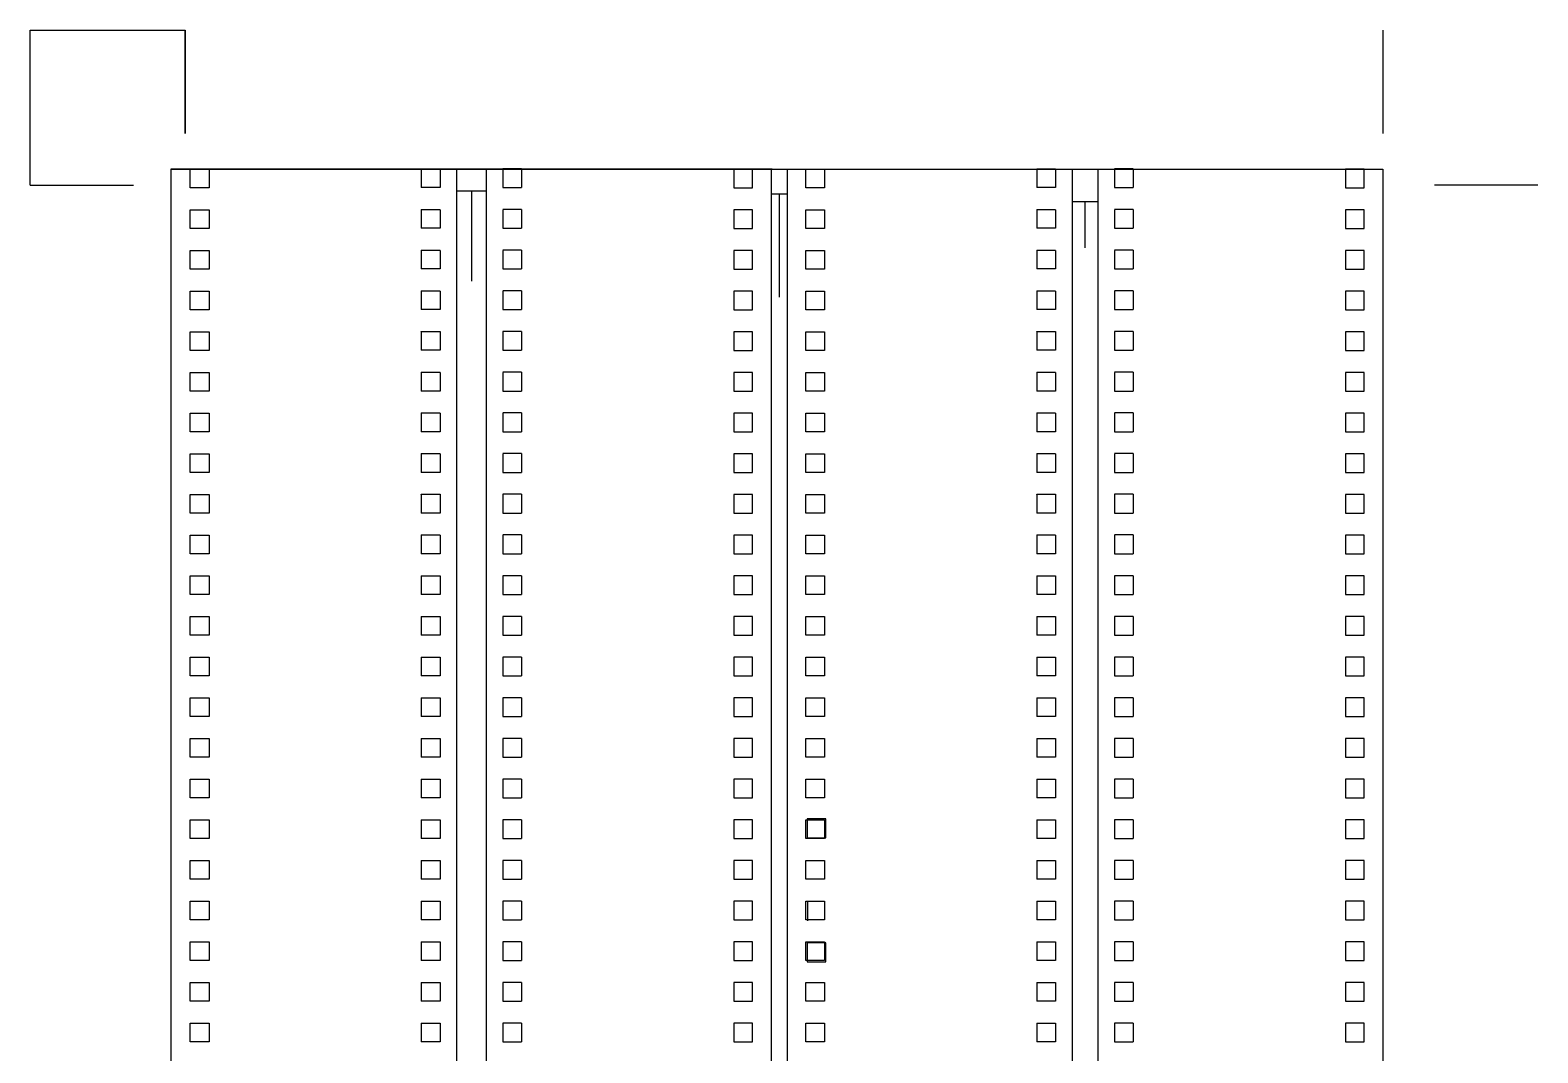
# Model space of a CAD drawing. Header units: millimetres. Extents: x 12 to 198, y -276 to -21.
# Drawn here: x 12.5 to 197.8, y -147 to -21.3 of the extents above; entities that cross this region are included whole.
import ezdxf

# ---------------------------------------------------------------- set-up
doc = ezdxf.new("R2010")
doc.units = ezdxf.units.MM
doc.linetypes.add('CENTERX2', pattern=[20.32, 12.7, -2.54, 2.54, -2.54])

msp = doc.modelspace()

# ---------------------------------------------------------------- linework, layer by layer
at = {"color": 7, "linetype": 'Continuous'}
for p, q in [((12.5, -40.34), (12.5, -21.29)), ((12.5, -21.29), (31.55, -21.29)), ((31.55, -21.29), (31.55, -33.99)), ((31.55, -33.99), (31.55, -21.29)), ((178.71, -21.29), (178.71, -33.99)), ((103.66, -38.37), (29.79, -38.37)), ((29.79, -38.37), (64.9, -38.37)), ((29.79, -38.37), (29.79, -58.37)), ((29.79, -38.37), (176.22, -38.37)), ((29.79, -38.37), (29.79, -258.37)), ((32.18, -38.37), (34.48, -38.37)), ((32.18, -38.37), (34.48, -38.37)), ((32.18, -40.67), (32.18, -38.37)), ((32.18, -38.37), (34.48, -38.37)), ((32.18, -38.37), (34.48, -38.37)), ((34.48, -38.37), (34.48, -40.67)), ((60.56, -38.37), (60.56, -38.35)), ((60.56, -38.35), (60.56, -40.65)), ((60.56, -38.37), (60.56, -38.35)), ((60.56, -38.35), (62.86, -38.35)), ((62.86, -38.35), (62.86, -38.37)), ((62.86, -38.37), (62.86, -40.65)), ((64.9, -38.37), (64.9, -58.37)), ((64.9, -38.37), (64.9, -258.37)), ((64.9, -38.37), (68.54, -38.37)), ((64.9, -38.37), (64.9, -41.04)), ((68.54, -38.37), (68.54, -258.37)), ((68.54, -38.37), (68.54, -41.04)), ((70.58, -38.35), (70.58, -38.37)), ((72.88, -38.35), (70.58, -38.35)), ((70.58, -38.37), (70.58, -40.65)), ((72.88, -38.37), (72.88, -38.35)), ((72.88, -38.35), (72.88, -40.65)), ((72.88, -38.37), (72.88, -38.35)), ((101.27, -38.37), (98.97, -38.37)), ((98.97, -38.37), (98.97, -40.67)), ((101.27, -38.37), (98.97, -38.37)), ((101.27, -38.37), (98.97, -38.37)), ((101.27, -38.37), (98.97, -38.37)), ((101.27, -40.67), (101.27, -38.37)), ((103.54, -38.37), (103.54, -258.37)), ((103.54, -38.37), (105.52, -38.37)), ((105.52, -38.37), (105.52, -258.37)), ((105.52, -38.37), (105.52, -41.4)), ((107.8, -38.37), (110.1, -38.37)), ((107.8, -38.37), (110.1, -38.37)), ((107.8, -40.67), (107.8, -38.37)), ((107.8, -38.37), (110.1, -38.37)), ((107.8, -38.37), (110.1, -38.37)), ((110.1, -38.37), (110.1, -40.67)), ((136.19, -38.37), (136.19, -38.35)), ((136.19, -38.35), (136.19, -40.65)), ((136.19, -38.37), (136.19, -38.35)), ((136.19, -38.35), (138.49, -38.35)), ((138.49, -38.35), (138.49, -38.37)), ((138.49, -38.37), (138.49, -40.65)), ((140.52, -38.37), (143.69, -38.37)), ((140.52, -38.37), (140.52, -42.37)), ((140.52, -38.37), (140.52, -258.37)), ((140.52, -38.37), (143.69, -38.37)), ((143.69, -38.37), (143.69, -42.37)), ((143.69, -38.37), (143.69, -258.37)), ((143.69, -38.37), (143.69, -40.5)), ((145.72, -38.35), (145.72, -38.37)), ((148.02, -38.35), (145.72, -38.35)), ((145.72, -38.37), (145.72, -40.65)), ((148.02, -38.37), (148.02, -38.35)), ((148.02, -38.35), (148.02, -40.65)), ((148.02, -38.37), (148.02, -38.35)), ((176.41, -38.37), (174.11, -38.37)), ((174.11, -38.37), (174.11, -40.67)), ((176.41, -38.37), (174.11, -38.37)), ((176.41, -38.37), (174.11, -38.37)), ((176.41, -38.37), (174.11, -38.37)), ((176.22, -38.37), (178.71, -38.37)), ((176.41, -40.67), (176.41, -38.37)), ((178.71, -38.37), (178.71, -258.37)), ((12.5, -40.34), (25.2, -40.34)), ((12.5, -40.34), (25.2, -40.34)), ((34.48, -40.67), (32.18, -40.67)), ((62.86, -40.65), (60.56, -40.65)), ((70.58, -40.65), (72.88, -40.65)), ((98.97, -40.67), (101.27, -40.67)), ((110.1, -40.67), (107.8, -40.67)), ((138.49, -40.65), (136.19, -40.65)), ((145.72, -40.65), (148.02, -40.65)), ((174.11, -40.67), (176.41, -40.67)), ((197.76, -40.34), (185.06, -40.34)), ((64.9, -41.04), (68.54, -41.04)), ((103.54, -41.4), (105.52, -41.4)), ((140.52, -42.37), (143.69, -42.37)), ((32.18, -45.67), (32.18, -43.37)), ((32.18, -43.37), (34.48, -43.37)), ((34.48, -43.37), (34.48, -45.67)), ((60.56, -43.35), (60.56, -45.65)), ((60.56, -43.35), (62.86, -43.35)), ((62.86, -43.37), (62.86, -45.65)), ((72.88, -43.35), (70.58, -43.35)), ((70.58, -43.37), (70.58, -45.65)), ((72.88, -43.35), (72.88, -45.65)), ((101.27, -43.37), (98.97, -43.37)), ((98.97, -43.37), (98.97, -45.67)), ((101.27, -45.67), (101.27, -43.37)), ((107.8, -45.67), (107.8, -43.37)), ((107.8, -43.37), (110.1, -43.37)), ((110.1, -43.37), (110.1, -45.67)), ((136.19, -43.35), (136.19, -45.65)), ((136.19, -43.35), (138.49, -43.35)), ((138.49, -43.37), (138.49, -45.65)), ((148.02, -43.35), (145.72, -43.35)), ((145.72, -43.37), (145.72, -45.65)), ((148.02, -43.35), (148.02, -45.65)), ((176.41, -43.37), (174.11, -43.37)), ((174.11, -43.37), (174.11, -45.67)), ((176.41, -45.67), (176.41, -43.37)), ((34.48, -45.67), (32.18, -45.67)), ((62.86, -45.65), (60.56, -45.65)), ((70.58, -45.65), (72.88, -45.65)), ((98.97, -45.67), (101.27, -45.67)), ((110.1, -45.67), (107.8, -45.67)), ((138.49, -45.65), (136.19, -45.65)), ((145.72, -45.65), (148.02, -45.65)), ((174.11, -45.67), (176.41, -45.67)), ((32.18, -50.67), (32.18, -48.37)), ((32.18, -48.37), (34.48, -48.37)), ((34.48, -48.37), (34.48, -50.67)), ((60.56, -48.35), (60.56, -50.65)), ((60.56, -48.35), (62.86, -48.35)), ((62.86, -48.37), (62.86, -50.65)), ((72.88, -48.35), (70.58, -48.35)), ((70.58, -48.37), (70.58, -50.65)), ((72.88, -48.35), (72.88, -50.65)), ((101.27, -48.37), (98.97, -48.37)), ((98.97, -48.37), (98.97, -50.67)), ((101.27, -50.67), (101.27, -48.37)), ((107.8, -50.67), (107.8, -48.37)), ((107.8, -48.37), (110.1, -48.37)), ((110.1, -48.37), (110.1, -50.67)), ((136.19, -48.35), (136.19, -50.65)), ((136.19, -48.35), (138.49, -48.35)), ((138.49, -48.37), (138.49, -50.65)), ((148.02, -48.35), (145.72, -48.35)), ((145.72, -48.37), (145.72, -50.65)), ((148.02, -48.35), (148.02, -50.65)), ((176.41, -48.37), (174.11, -48.37)), ((174.11, -48.37), (174.11, -50.67)), ((176.41, -50.67), (176.41, -48.37)), ((34.48, -50.67), (32.18, -50.67)), ((62.86, -50.65), (60.56, -50.65)), ((70.58, -50.65), (72.88, -50.65)), ((98.97, -50.67), (101.27, -50.67)), ((110.1, -50.67), (107.8, -50.67)), ((138.49, -50.65), (136.19, -50.65)), ((145.72, -50.65), (148.02, -50.65)), ((174.11, -50.67), (176.41, -50.67)), ((32.18, -55.67), (32.18, -53.37)), ((32.18, -53.37), (34.48, -53.37)), ((34.48, -53.37), (34.48, -55.67)), ((60.56, -53.35), (60.56, -55.65)), ((60.56, -53.35), (62.86, -53.35)), ((62.86, -53.37), (62.86, -55.65)), ((72.88, -53.35), (70.58, -53.35)), ((70.58, -53.37), (70.58, -55.65)), ((72.88, -53.35), (72.88, -55.65)), ((101.27, -53.37), (98.97, -53.37)), ((98.97, -53.37), (98.97, -55.67)), ((101.27, -55.67), (101.27, -53.37)), ((107.8, -55.67), (107.8, -53.37)), ((107.8, -53.37), (110.1, -53.37)), ((110.1, -53.37), (110.1, -55.67)), ((136.19, -53.35), (136.19, -55.65)), ((136.19, -53.35), (138.49, -53.35)), ((138.49, -53.37), (138.49, -55.65)), ((148.02, -53.35), (145.72, -53.35)), ((145.72, -53.37), (145.72, -55.65)), ((148.02, -53.35), (148.02, -55.65)), ((176.41, -53.37), (174.11, -53.37)), ((174.11, -53.37), (174.11, -55.67)), ((176.41, -55.67), (176.41, -53.37)), ((34.48, -55.67), (32.18, -55.67)), ((62.86, -55.65), (60.56, -55.65)), ((70.58, -55.65), (72.88, -55.65)), ((98.97, -55.67), (101.27, -55.67)), ((110.1, -55.67), (107.8, -55.67)), ((138.49, -55.65), (136.19, -55.65)), ((145.72, -55.65), (148.02, -55.65)), ((174.11, -55.67), (176.41, -55.67)), ((32.18, -58.37), (34.48, -58.37)), ((32.18, -58.37), (34.48, -58.37)), ((32.18, -60.67), (32.18, -58.37)), ((32.18, -58.37), (34.48, -58.37)), ((32.18, -58.37), (34.48, -58.37)), ((34.48, -58.37), (34.48, -60.67)), ((60.56, -58.37), (60.56, -58.35)), ((60.56, -58.35), (60.56, -60.65)), ((60.56, -58.37), (60.56, -58.35)), ((60.56, -58.35), (62.86, -58.35)), ((62.86, -58.35), (62.86, -58.37)), ((62.86, -58.37), (62.86, -60.65)), ((70.58, -58.35), (70.58, -58.37)), ((72.88, -58.35), (70.58, -58.35)), ((70.58, -58.37), (70.58, -60.65)), ((72.88, -58.37), (72.88, -58.35)), ((72.88, -58.35), (72.88, -60.65)), ((72.88, -58.37), (72.88, -58.35)), ((101.27, -58.37), (98.97, -58.37)), ((98.97, -58.37), (98.97, -60.67)), ((101.27, -58.37), (98.97, -58.37)), ((101.27, -58.37), (98.97, -58.37)), ((101.27, -58.37), (98.97, -58.37)), ((101.27, -60.67), (101.27, -58.37)), ((107.8, -58.37), (110.1, -58.37)), ((107.8, -58.37), (110.1, -58.37)), ((107.8, -60.67), (107.8, -58.37)), ((107.8, -58.37), (110.1, -58.37)), ((107.8, -58.37), (110.1, -58.37)), ((110.1, -58.37), (110.1, -60.67)), ((136.19, -58.37), (136.19, -58.35)), ((136.19, -58.35), (136.19, -60.65)), ((136.19, -58.37), (136.19, -58.35)), ((136.19, -58.35), (138.49, -58.35)), ((138.49, -58.35), (138.49, -58.37)), ((138.49, -58.37), (138.49, -60.65)), ((145.72, -58.35), (145.72, -58.37)), ((148.02, -58.35), (145.72, -58.35)), ((145.72, -58.37), (145.72, -60.65)), ((148.02, -58.37), (148.02, -58.35)), ((148.02, -58.35), (148.02, -60.65)), ((148.02, -58.37), (148.02, -58.35)), ((176.41, -58.37), (174.11, -58.37)), ((174.11, -58.37), (174.11, -60.67)), ((176.41, -58.37), (174.11, -58.37)), ((176.41, -58.37), (174.11, -58.37)), ((176.41, -58.37), (174.11, -58.37)), ((176.41, -60.67), (176.41, -58.37)), ((34.48, -60.67), (32.18, -60.67)), ((62.86, -60.65), (60.56, -60.65)), ((70.58, -60.65), (72.88, -60.65)), ((98.97, -60.67), (101.27, -60.67)), ((110.1, -60.67), (107.8, -60.67)), ((138.49, -60.65), (136.19, -60.65)), ((145.72, -60.65), (148.02, -60.65)), ((174.11, -60.67), (176.41, -60.67)), ((32.18, -65.67), (32.18, -63.37)), ((32.18, -63.37), (34.48, -63.37)), ((34.48, -63.37), (34.48, -65.67)), ((60.56, -63.35), (60.56, -65.65)), ((60.56, -63.35), (62.86, -63.35)), ((62.86, -63.37), (62.86, -65.65)), ((72.88, -63.35), (70.58, -63.35)), ((70.58, -63.37), (70.58, -65.65)), ((72.88, -63.35), (72.88, -65.65)), ((101.27, -63.37), (98.97, -63.37)), ((98.97, -63.37), (98.97, -65.67)), ((101.27, -65.67), (101.27, -63.37)), ((107.8, -65.67), (107.8, -63.37)), ((107.8, -63.37), (110.1, -63.37)), ((110.1, -63.37), (110.1, -65.67)), ((136.19, -63.35), (136.19, -65.65)), ((136.19, -63.35), (138.49, -63.35)), ((138.49, -63.37), (138.49, -65.65)), ((148.02, -63.35), (145.72, -63.35)), ((145.72, -63.37), (145.72, -65.65)), ((148.02, -63.35), (148.02, -65.65)), ((176.41, -63.37), (174.11, -63.37)), ((174.11, -63.37), (174.11, -65.67)), ((176.41, -65.67), (176.41, -63.37)), ((34.48, -65.67), (32.18, -65.67)), ((62.86, -65.65), (60.56, -65.65)), ((70.58, -65.65), (72.88, -65.65)), ((98.97, -65.67), (101.27, -65.67)), ((110.1, -65.67), (107.8, -65.67)), ((138.49, -65.65), (136.19, -65.65)), ((145.72, -65.65), (148.02, -65.65)), ((174.11, -65.67), (176.41, -65.67)), ((32.18, -70.67), (32.18, -68.37)), ((32.18, -68.37), (34.48, -68.37)), ((34.48, -68.37), (34.48, -70.67)), ((60.56, -68.35), (60.56, -70.65)), ((60.56, -68.35), (62.86, -68.35)), ((62.86, -68.37), (62.86, -70.65)), ((72.88, -68.35), (70.58, -68.35)), ((70.58, -68.37), (70.58, -70.65)), ((72.88, -68.35), (72.88, -70.65)), ((101.27, -68.37), (98.97, -68.37)), ((98.97, -68.37), (98.97, -70.67)), ((101.27, -70.67), (101.27, -68.37)), ((107.8, -70.67), (107.8, -68.37)), ((107.8, -68.37), (110.1, -68.37)), ((110.1, -68.37), (110.1, -70.67)), ((136.19, -68.35), (136.19, -70.65)), ((136.19, -68.35), (138.49, -68.35)), ((138.49, -68.37), (138.49, -70.65)), ((148.02, -68.35), (145.72, -68.35)), ((145.72, -68.37), (145.72, -70.65)), ((148.02, -68.35), (148.02, -70.65)), ((176.41, -68.37), (174.11, -68.37)), ((174.11, -68.37), (174.11, -70.67)), ((176.41, -70.67), (176.41, -68.37)), ((34.48, -70.67), (32.18, -70.67)), ((62.86, -70.65), (60.56, -70.65)), ((70.58, -70.65), (72.88, -70.65)), ((98.97, -70.67), (101.27, -70.67)), ((110.1, -70.67), (107.8, -70.67)), ((138.49, -70.65), (136.19, -70.65)), ((145.72, -70.65), (148.02, -70.65)), ((174.11, -70.67), (176.41, -70.67)), ((32.18, -75.67), (32.18, -73.37)), ((32.18, -73.37), (34.48, -73.37)), ((34.48, -73.37), (34.48, -75.67)), ((60.56, -73.35), (60.56, -75.65)), ((60.56, -73.35), (62.86, -73.35)), ((62.86, -73.37), (62.86, -75.65)), ((72.88, -73.35), (70.58, -73.35)), ((70.58, -73.37), (70.58, -75.65)), ((72.88, -73.35), (72.88, -75.65)), ((101.27, -73.37), (98.97, -73.37)), ((98.97, -73.37), (98.97, -75.67)), ((101.27, -75.67), (101.27, -73.37)), ((107.8, -75.67), (107.8, -73.37)), ((107.8, -73.37), (110.1, -73.37)), ((110.1, -73.37), (110.1, -75.67)), ((136.19, -73.35), (136.19, -75.65)), ((136.19, -73.35), (138.49, -73.35)), ((138.49, -73.37), (138.49, -75.65)), ((148.02, -73.35), (145.72, -73.35)), ((145.72, -73.37), (145.72, -75.65)), ((148.02, -73.35), (148.02, -75.65)), ((176.41, -73.37), (174.11, -73.37)), ((174.11, -73.37), (174.11, -75.67)), ((176.41, -75.67), (176.41, -73.37)), ((34.48, -75.67), (32.18, -75.67)), ((62.86, -75.65), (60.56, -75.65)), ((70.58, -75.65), (72.88, -75.65)), ((98.97, -75.67), (101.27, -75.67)), ((110.1, -75.67), (107.8, -75.67)), ((138.49, -75.65), (136.19, -75.65)), ((145.72, -75.65), (148.02, -75.65)), ((174.11, -75.67), (176.41, -75.67)), ((32.18, -78.37), (34.48, -78.37)), ((32.18, -78.37), (34.48, -78.37)), ((32.18, -80.67), (32.18, -78.37)), ((32.18, -78.37), (34.48, -78.37)), ((32.18, -78.37), (34.48, -78.37)), ((34.48, -78.37), (34.48, -80.67)), ((60.56, -78.37), (60.56, -78.35)), ((60.56, -78.35), (60.56, -80.65)), ((60.56, -78.37), (60.56, -78.35)), ((60.56, -78.35), (62.86, -78.35)), ((62.86, -78.35), (62.86, -78.37)), ((62.86, -78.37), (62.86, -80.65)), ((70.58, -78.35), (70.58, -78.37)), ((72.88, -78.35), (70.58, -78.35)), ((70.58, -78.37), (70.58, -80.65)), ((72.88, -78.37), (72.88, -78.35)), ((72.88, -78.35), (72.88, -80.65)), ((72.88, -78.37), (72.88, -78.35)), ((101.27, -78.37), (98.97, -78.37)), ((98.97, -78.37), (98.97, -80.67)), ((101.27, -78.37), (98.97, -78.37)), ((101.27, -78.37), (98.97, -78.37)), ((101.27, -78.37), (98.97, -78.37)), ((101.27, -80.67), (101.27, -78.37)), ((107.8, -78.37), (110.1, -78.37)), ((107.8, -78.37), (110.1, -78.37)), ((107.8, -80.67), (107.8, -78.37)), ((107.8, -78.37), (110.1, -78.37)), ((107.8, -78.37), (110.1, -78.37)), ((110.1, -78.37), (110.1, -80.67)), ((136.19, -78.37), (136.19, -78.35)), ((136.19, -78.35), (136.19, -80.65)), ((136.19, -78.37), (136.19, -78.35)), ((136.19, -78.35), (138.49, -78.35)), ((138.49, -78.35), (138.49, -78.37)), ((138.49, -78.37), (138.49, -80.65)), ((145.72, -78.35), (145.72, -78.37)), ((148.02, -78.35), (145.72, -78.35)), ((145.72, -78.37), (145.72, -80.65)), ((148.02, -78.37), (148.02, -78.35)), ((148.02, -78.35), (148.02, -80.65)), ((148.02, -78.37), (148.02, -78.35)), ((176.41, -78.37), (174.11, -78.37)), ((174.11, -78.37), (174.11, -80.67)), ((176.41, -78.37), (174.11, -78.37)), ((176.41, -78.37), (174.11, -78.37)), ((176.41, -78.37), (174.11, -78.37)), ((176.41, -80.67), (176.41, -78.37)), ((34.48, -80.67), (32.18, -80.67)), ((62.86, -80.65), (60.56, -80.65)), ((70.58, -80.65), (72.88, -80.65)), ((98.97, -80.67), (101.27, -80.67)), ((110.1, -80.67), (107.8, -80.67)), ((138.49, -80.65), (136.19, -80.65)), ((145.72, -80.65), (148.02, -80.65)), ((174.11, -80.67), (176.41, -80.67)), ((60.56, -83.35), (60.56, -85.65)), ((60.56, -83.35), (62.86, -83.35)), ((72.88, -83.35), (70.58, -83.35)), ((72.88, -83.35), (72.88, -85.65)), ((136.19, -83.35), (136.19, -85.65)), ((136.19, -83.35), (138.49, -83.35)), ((148.02, -83.35), (145.72, -83.35)), ((148.02, -83.35), (148.02, -85.65)), ((32.18, -85.67), (32.18, -83.37)), ((32.18, -83.37), (34.48, -83.37)), ((34.48, -83.37), (34.48, -85.67)), ((62.86, -83.37), (62.86, -85.65)), ((70.58, -83.37), (70.58, -85.65)), ((101.27, -83.37), (98.97, -83.37)), ((98.97, -83.37), (98.97, -85.67)), ((101.27, -85.67), (101.27, -83.37)), ((107.8, -85.67), (107.8, -83.37)), ((107.8, -83.37), (110.1, -83.37)), ((110.1, -83.37), (110.1, -85.67)), ((138.49, -83.37), (138.49, -85.65)), ((145.72, -83.37), (145.72, -85.65)), ((176.41, -83.37), (174.11, -83.37)), ((174.11, -83.37), (174.11, -85.67)), ((176.41, -85.67), (176.41, -83.37)), ((34.48, -85.67), (32.18, -85.67)), ((62.86, -85.65), (60.56, -85.65)), ((70.58, -85.65), (72.88, -85.65)), ((98.97, -85.67), (101.27, -85.67)), ((110.1, -85.67), (107.8, -85.67)), ((138.49, -85.65), (136.19, -85.65)), ((145.72, -85.65), (148.02, -85.65)), ((174.11, -85.67), (176.41, -85.67)), ((32.18, -90.67), (32.18, -88.37)), ((32.18, -88.37), (34.48, -88.37)), ((34.48, -88.37), (34.48, -90.67)), ((60.56, -88.35), (60.56, -90.65)), ((60.56, -88.35), (62.86, -88.35)), ((62.86, -88.37), (62.86, -90.65)), ((72.88, -88.35), (70.58, -88.35)), ((70.58, -88.37), (70.58, -90.65)), ((72.88, -88.35), (72.88, -90.65)), ((101.27, -88.37), (98.97, -88.37)), ((98.97, -88.37), (98.97, -90.67)), ((101.27, -90.67), (101.27, -88.37)), ((107.8, -90.67), (107.8, -88.37)), ((107.8, -88.37), (110.1, -88.37)), ((110.1, -88.37), (110.1, -90.67)), ((136.19, -88.35), (136.19, -90.65)), ((136.19, -88.35), (138.49, -88.35)), ((138.49, -88.37), (138.49, -90.65)), ((148.02, -88.35), (145.72, -88.35)), ((145.72, -88.37), (145.72, -90.65)), ((148.02, -88.35), (148.02, -90.65)), ((176.41, -88.37), (174.11, -88.37)), ((174.11, -88.37), (174.11, -90.67)), ((176.41, -90.67), (176.41, -88.37)), ((34.48, -90.67), (32.18, -90.67)), ((62.86, -90.65), (60.56, -90.65)), ((70.58, -90.65), (72.88, -90.65)), ((98.97, -90.67), (101.27, -90.67)), ((110.1, -90.67), (107.8, -90.67)), ((138.49, -90.65), (136.19, -90.65)), ((145.72, -90.65), (148.02, -90.65)), ((174.11, -90.67), (176.41, -90.67)), ((32.18, -95.67), (32.18, -93.37)), ((32.18, -93.37), (34.48, -93.37)), ((34.48, -93.37), (34.48, -95.67)), ((60.56, -93.35), (60.56, -95.65)), ((60.56, -93.35), (62.86, -93.35)), ((62.86, -93.37), (62.86, -95.65)), ((72.88, -93.35), (70.58, -93.35)), ((70.58, -93.37), (70.58, -95.65)), ((72.88, -93.35), (72.88, -95.65)), ((101.27, -93.37), (98.97, -93.37)), ((98.97, -93.37), (98.97, -95.67)), ((101.27, -95.67), (101.27, -93.37)), ((107.8, -95.67), (107.8, -93.37)), ((107.8, -93.37), (110.1, -93.37)), ((110.1, -93.37), (110.1, -95.67)), ((136.19, -93.35), (136.19, -95.65)), ((136.19, -93.35), (138.49, -93.35)), ((138.49, -93.37), (138.49, -95.65)), ((148.02, -93.35), (145.72, -93.35)), ((145.72, -93.37), (145.72, -95.65)), ((148.02, -93.35), (148.02, -95.65)), ((176.41, -93.37), (174.11, -93.37)), ((174.11, -93.37), (174.11, -95.67)), ((176.41, -95.67), (176.41, -93.37)), ((34.48, -95.67), (32.18, -95.67)), ((62.86, -95.65), (60.56, -95.65)), ((70.58, -95.65), (72.88, -95.65)), ((98.97, -95.67), (101.27, -95.67)), ((110.1, -95.67), (107.8, -95.67)), ((138.49, -95.65), (136.19, -95.65)), ((145.72, -95.65), (148.02, -95.65)), ((174.11, -95.67), (176.41, -95.67)), ((32.18, -98.37), (34.48, -98.37)), ((32.18, -98.37), (34.48, -98.37)), ((32.18, -100.67), (32.18, -98.37)), ((32.18, -98.37), (34.48, -98.37)), ((32.18, -98.37), (34.48, -98.37)), ((34.48, -98.37), (34.48, -100.67)), ((60.56, -98.37), (60.56, -98.35)), ((60.56, -98.35), (60.56, -100.65)), ((60.56, -98.37), (60.56, -98.35)), ((60.56, -98.35), (62.86, -98.35)), ((62.86, -98.35), (62.86, -98.37)), ((62.86, -98.37), (62.86, -100.65)), ((70.58, -98.35), (70.58, -98.37)), ((72.88, -98.35), (70.58, -98.35)), ((70.58, -98.37), (70.58, -100.65)), ((72.88, -98.37), (72.88, -98.35)), ((72.88, -98.35), (72.88, -100.65)), ((72.88, -98.37), (72.88, -98.35)), ((101.27, -98.37), (98.97, -98.37)), ((98.97, -98.37), (98.97, -100.67)), ((101.27, -98.37), (98.97, -98.37)), ((101.27, -98.37), (98.97, -98.37)), ((101.27, -98.37), (98.97, -98.37)), ((101.27, -100.67), (101.27, -98.37)), ((107.8, -98.37), (110.1, -98.37)), ((107.8, -98.37), (110.1, -98.37)), ((107.8, -100.67), (107.8, -98.37)), ((107.8, -98.37), (110.1, -98.37)), ((107.8, -98.37), (110.1, -98.37)), ((110.1, -98.37), (110.1, -100.67)), ((136.19, -98.37), (136.19, -98.35)), ((136.19, -98.35), (136.19, -100.65)), ((136.19, -98.37), (136.19, -98.35)), ((136.19, -98.35), (138.49, -98.35)), ((138.49, -98.35), (138.49, -98.37)), ((138.49, -98.37), (138.49, -100.65)), ((145.72, -98.35), (145.72, -98.37)), ((148.02, -98.35), (145.72, -98.35)), ((145.72, -98.37), (145.72, -100.65)), ((148.02, -98.37), (148.02, -98.35)), ((148.02, -98.35), (148.02, -100.65)), ((148.02, -98.37), (148.02, -98.35)), ((176.41, -98.37), (174.11, -98.37)), ((174.11, -98.37), (174.11, -100.67)), ((176.41, -98.37), (174.11, -98.37)), ((176.41, -98.37), (174.11, -98.37)), ((176.41, -98.37), (174.11, -98.37)), ((176.41, -100.67), (176.41, -98.37)), ((34.48, -100.67), (32.18, -100.67)), ((62.86, -100.65), (60.56, -100.65)), ((70.58, -100.65), (72.88, -100.65)), ((98.97, -100.67), (101.27, -100.67)), ((110.1, -100.67), (107.8, -100.67)), ((138.49, -100.65), (136.19, -100.65)), ((145.72, -100.65), (148.02, -100.65)), ((174.11, -100.67), (176.41, -100.67)), ((32.18, -105.67), (32.18, -103.37)), ((32.18, -103.37), (34.48, -103.37)), ((34.48, -103.37), (34.48, -105.67)), ((60.56, -103.35), (60.56, -105.65)), ((60.56, -103.35), (62.86, -103.35)), ((62.86, -103.37), (62.86, -105.65)), ((72.88, -103.35), (70.58, -103.35)), ((70.58, -103.37), (70.58, -105.65)), ((72.88, -103.35), (72.88, -105.65)), ((101.27, -103.37), (98.97, -103.37)), ((98.97, -103.37), (98.97, -105.67)), ((101.27, -105.67), (101.27, -103.37)), ((107.8, -105.67), (107.8, -103.37)), ((107.8, -103.37), (110.1, -103.37)), ((110.1, -103.37), (110.1, -105.67)), ((136.19, -103.35), (136.19, -105.65)), ((136.19, -103.35), (138.49, -103.35)), ((138.49, -103.37), (138.49, -105.65)), ((148.02, -103.35), (145.72, -103.35)), ((145.72, -103.37), (145.72, -105.65)), ((148.02, -103.35), (148.02, -105.65)), ((176.41, -103.37), (174.11, -103.37)), ((174.11, -103.37), (174.11, -105.67)), ((176.41, -105.67), (176.41, -103.37)), ((34.48, -105.67), (32.18, -105.67)), ((62.86, -105.65), (60.56, -105.65)), ((70.58, -105.65), (72.88, -105.65)), ((98.97, -105.67), (101.27, -105.67)), ((110.1, -105.67), (107.8, -105.67)), ((138.49, -105.65), (136.19, -105.65)), ((145.72, -105.65), (148.02, -105.65)), ((174.11, -105.67), (176.41, -105.67)), ((32.18, -110.67), (32.18, -108.37)), ((32.18, -108.37), (34.48, -108.37)), ((34.48, -108.37), (34.48, -110.67)), ((60.56, -108.35), (60.56, -110.65)), ((60.56, -108.35), (62.86, -108.35)), ((62.86, -108.37), (62.86, -110.65)), ((72.88, -108.35), (70.58, -108.35)), ((70.58, -108.37), (70.58, -110.65)), ((72.88, -108.35), (72.88, -110.65)), ((101.27, -108.37), (98.97, -108.37)), ((98.97, -108.37), (98.97, -110.67)), ((101.27, -110.67), (101.27, -108.37)), ((107.8, -110.67), (107.8, -108.37)), ((107.8, -108.37), (110.1, -108.37)), ((110.1, -108.37), (110.1, -110.67)), ((136.19, -108.35), (136.19, -110.65)), ((136.19, -108.35), (138.49, -108.35)), ((138.49, -108.37), (138.49, -110.65)), ((148.02, -108.35), (145.72, -108.35)), ((145.72, -108.37), (145.72, -110.65)), ((148.02, -108.35), (148.02, -110.65)), ((176.41, -108.37), (174.11, -108.37)), ((174.11, -108.37), (174.11, -110.67)), ((176.41, -110.67), (176.41, -108.37)), ((34.48, -110.67), (32.18, -110.67)), ((62.86, -110.65), (60.56, -110.65)), ((70.58, -110.65), (72.88, -110.65)), ((98.97, -110.67), (101.27, -110.67)), ((110.1, -110.67), (107.8, -110.67)), ((138.49, -110.65), (136.19, -110.65)), ((145.72, -110.65), (148.02, -110.65)), ((174.11, -110.67), (176.41, -110.67)), ((32.18, -115.67), (32.18, -113.37)), ((32.18, -113.37), (34.48, -113.37)), ((34.48, -113.37), (34.48, -115.67)), ((60.56, -113.35), (60.56, -115.65)), ((60.56, -113.35), (62.86, -113.35)), ((62.86, -113.37), (62.86, -115.65)), ((72.88, -113.35), (70.58, -113.35)), ((70.58, -113.37), (70.58, -115.65)), ((72.88, -113.35), (72.88, -115.65)), ((101.27, -113.37), (98.97, -113.37)), ((98.97, -113.37), (98.97, -115.67)), ((101.27, -115.67), (101.27, -113.37)), ((107.8, -115.67), (107.8, -113.37)), ((107.8, -113.37), (110.1, -113.37)), ((110.1, -113.37), (110.1, -115.67)), ((136.19, -113.35), (136.19, -115.65)), ((136.19, -113.35), (138.49, -113.35)), ((138.49, -113.37), (138.49, -115.65)), ((148.02, -113.35), (145.72, -113.35)), ((145.72, -113.37), (145.72, -115.65)), ((148.02, -113.35), (148.02, -115.65)), ((176.41, -113.37), (174.11, -113.37)), ((174.11, -113.37), (174.11, -115.67)), ((176.41, -115.67), (176.41, -113.37)), ((34.48, -115.67), (32.18, -115.67)), ((62.86, -115.65), (60.56, -115.65)), ((70.58, -115.65), (72.88, -115.65)), ((98.97, -115.67), (101.27, -115.67)), ((110.1, -115.67), (107.8, -115.67)), ((138.49, -115.65), (136.19, -115.65)), ((145.72, -115.65), (148.02, -115.65)), ((174.11, -115.67), (176.41, -115.67)), ((32.18, -118.37), (34.48, -118.37)), ((32.18, -118.37), (34.48, -118.37)), ((32.18, -120.67), (32.18, -118.37)), ((32.18, -118.37), (34.48, -118.37)), ((32.18, -118.37), (34.48, -118.37)), ((34.48, -118.37), (34.48, -120.67)), ((60.56, -118.37), (60.56, -118.35)), ((60.56, -118.35), (60.56, -120.65)), ((60.56, -118.37), (60.56, -118.35)), ((60.56, -118.35), (62.86, -118.35)), ((62.86, -118.35), (62.86, -118.37)), ((62.86, -118.37), (62.86, -120.65)), ((70.58, -118.35), (70.58, -118.37)), ((72.88, -118.35), (70.58, -118.35)), ((70.58, -118.37), (70.58, -120.65)), ((72.88, -118.37), (72.88, -118.35)), ((72.88, -118.35), (72.88, -120.65)), ((72.88, -118.37), (72.88, -118.35)), ((101.27, -118.37), (98.97, -118.37)), ((98.97, -118.37), (98.97, -120.67)), ((101.27, -118.37), (98.97, -118.37)), ((101.27, -118.37), (98.97, -118.37)), ((101.27, -118.37), (98.97, -118.37)), ((101.27, -120.67), (101.27, -118.37)), ((107.8, -118.37), (110.1, -118.37)), ((107.8, -118.37), (110.1, -118.37)), ((107.8, -120.67), (107.8, -118.37)), ((107.8, -118.37), (110.1, -118.37)), ((107.8, -118.37), (110.1, -118.37)), ((107.98, -118.26), (107.98, -120.56)), ((110.28, -118.26), (107.98, -118.26)), ((107.98, -118.26), (107.98, -120.56)), ((110.28, -118.26), (107.98, -118.26)), ((110.1, -118.37), (110.1, -120.67)), ((110.28, -120.56), (110.28, -118.26)), ((110.28, -120.56), (110.28, -118.26)), ((136.19, -118.37), (136.19, -118.35)), ((136.19, -118.35), (136.19, -120.65)), ((136.19, -118.37), (136.19, -118.35)), ((136.19, -118.35), (138.49, -118.35)), ((138.49, -118.35), (138.49, -118.37)), ((138.49, -118.37), (138.49, -120.65)), ((145.72, -118.35), (145.72, -118.37)), ((148.02, -118.35), (145.72, -118.35)), ((145.72, -118.37), (145.72, -120.65)), ((148.02, -118.37), (148.02, -118.35)), ((148.02, -118.35), (148.02, -120.65)), ((148.02, -118.37), (148.02, -118.35)), ((176.41, -118.37), (174.11, -118.37)), ((174.11, -118.37), (174.11, -120.67)), ((176.41, -118.37), (174.11, -118.37)), ((176.41, -118.37), (174.11, -118.37)), ((176.41, -118.37), (174.11, -118.37)), ((176.41, -120.67), (176.41, -118.37)), ((34.48, -120.67), (32.18, -120.67)), ((62.86, -120.65), (60.56, -120.65)), ((70.58, -120.65), (72.88, -120.65)), ((98.97, -120.67), (101.27, -120.67)), ((110.1, -120.67), (107.8, -120.67)), ((107.98, -120.56), (110.28, -120.56)), ((107.98, -120.56), (110.28, -120.56)), ((138.49, -120.65), (136.19, -120.65)), ((145.72, -120.65), (148.02, -120.65)), ((174.11, -120.67), (176.41, -120.67)), ((32.18, -125.67), (32.18, -123.37)), ((32.18, -123.37), (34.48, -123.37)), ((34.48, -123.37), (34.48, -125.67)), ((60.56, -123.35), (60.56, -125.65)), ((60.56, -123.35), (62.86, -123.35)), ((62.86, -123.37), (62.86, -125.65)), ((72.88, -123.35), (70.58, -123.35)), ((70.58, -123.37), (70.58, -125.65)), ((72.88, -123.35), (72.88, -125.65)), ((101.27, -123.37), (98.97, -123.37)), ((98.97, -123.37), (98.97, -125.67)), ((101.27, -125.67), (101.27, -123.37)), ((107.8, -125.67), (107.8, -123.37)), ((107.8, -123.37), (110.1, -123.37)), ((110.1, -123.37), (110.1, -125.67)), ((136.19, -123.35), (136.19, -125.65)), ((136.19, -123.35), (138.49, -123.35)), ((138.49, -123.37), (138.49, -125.65)), ((148.02, -123.35), (145.72, -123.35)), ((145.72, -123.37), (145.72, -125.65)), ((148.02, -123.35), (148.02, -125.65)), ((176.41, -123.37), (174.11, -123.37)), ((174.11, -123.37), (174.11, -125.67)), ((176.41, -125.67), (176.41, -123.37)), ((34.48, -125.67), (32.18, -125.67)), ((62.86, -125.65), (60.56, -125.65)), ((70.58, -125.65), (72.88, -125.65)), ((98.97, -125.67), (101.27, -125.67)), ((110.1, -125.67), (107.8, -125.67)), ((138.49, -125.65), (136.19, -125.65)), ((145.72, -125.65), (148.02, -125.65)), ((174.11, -125.67), (176.41, -125.67)), ((32.18, -130.67), (32.18, -128.37)), ((32.18, -128.37), (34.48, -128.37)), ((34.48, -128.37), (34.48, -130.67)), ((60.56, -128.35), (60.56, -130.65)), ((60.56, -128.35), (62.86, -128.35)), ((62.86, -128.37), (62.86, -130.65)), ((72.88, -128.35), (70.58, -128.35)), ((70.58, -128.37), (70.58, -130.65)), ((72.88, -128.35), (72.88, -130.65)), ((101.27, -128.37), (98.97, -128.37)), ((98.97, -128.37), (98.97, -130.67)), ((101.27, -130.67), (101.27, -128.37)), ((107.8, -130.67), (107.8, -128.37)), ((107.8, -128.37), (110.1, -128.37)), ((108.02, -128.46), (108.02, -130.76)), ((110.1, -128.37), (110.1, -130.67)), ((136.19, -128.35), (136.19, -130.65)), ((136.19, -128.35), (138.49, -128.35)), ((138.49, -128.37), (138.49, -130.65)), ((148.02, -128.35), (145.72, -128.35)), ((145.72, -128.37), (145.72, -130.65)), ((148.02, -128.35), (148.02, -130.65)), ((176.41, -128.37), (174.11, -128.37)), ((174.11, -128.37), (174.11, -130.67)), ((176.41, -130.67), (176.41, -128.37)), ((34.48, -130.67), (32.18, -130.67)), ((62.86, -130.65), (60.56, -130.65)), ((70.58, -130.65), (72.88, -130.65)), ((98.97, -130.67), (101.27, -130.67)), ((110.1, -130.67), (107.8, -130.67)), ((138.49, -130.65), (136.19, -130.65)), ((145.72, -130.65), (148.02, -130.65)), ((174.11, -130.67), (176.41, -130.67)), ((32.18, -135.67), (32.18, -133.37)), ((32.18, -133.37), (34.48, -133.37)), ((34.48, -133.37), (34.48, -135.67)), ((60.56, -133.35), (60.56, -135.65)), ((60.56, -133.35), (62.86, -133.35)), ((62.86, -133.37), (62.86, -135.65)), ((72.88, -133.35), (70.58, -133.35)), ((70.58, -133.37), (70.58, -135.65)), ((72.88, -133.35), (72.88, -135.65)), ((101.27, -133.37), (98.97, -133.37)), ((98.97, -133.37), (98.97, -135.67)), ((101.27, -135.67), (101.27, -133.37)), ((107.8, -135.67), (107.8, -133.37)), ((107.8, -133.37), (110.1, -133.37)), ((110.1, -133.37), (110.1, -135.67)), ((136.19, -133.35), (136.19, -135.65)), ((136.19, -133.35), (138.49, -133.35)), ((138.49, -133.37), (138.49, -135.65)), ((148.02, -133.35), (145.72, -133.35)), ((145.72, -133.37), (145.72, -135.65)), ((148.02, -133.35), (148.02, -135.65)), ((176.41, -133.37), (174.11, -133.37)), ((174.11, -133.37), (174.11, -135.67)), ((176.41, -135.67), (176.41, -133.37)), ((107.98, -133.5), (107.98, -135.8)), ((110.28, -133.5), (107.98, -133.5)), ((107.98, -133.5), (107.98, -135.8)), ((110.28, -133.5), (107.98, -133.5)), ((110.28, -135.8), (110.28, -133.5)), ((110.28, -135.8), (110.28, -133.5)), ((34.48, -135.67), (32.18, -135.67)), ((62.86, -135.65), (60.56, -135.65)), ((70.58, -135.65), (72.88, -135.65)), ((98.97, -135.67), (101.27, -135.67)), ((110.1, -135.67), (107.8, -135.67)), ((107.98, -135.8), (110.28, -135.8)), ((107.98, -135.8), (110.28, -135.8)), ((138.49, -135.65), (136.19, -135.65)), ((145.72, -135.65), (148.02, -135.65)), ((174.11, -135.67), (176.41, -135.67)), ((32.18, -138.37), (34.48, -138.37)), ((32.18, -138.37), (34.48, -138.37)), ((32.18, -140.67), (32.18, -138.37)), ((32.18, -138.37), (34.48, -138.37)), ((32.18, -138.37), (34.48, -138.37)), ((34.48, -138.37), (34.48, -140.67)), ((60.56, -138.37), (60.56, -138.35)), ((60.56, -138.35), (60.56, -140.65)), ((60.56, -138.37), (60.56, -138.35)), ((60.56, -138.35), (62.86, -138.35)), ((62.86, -138.35), (62.86, -138.37)), ((62.86, -138.37), (62.86, -140.65)), ((70.58, -138.35), (70.58, -138.37)), ((72.88, -138.35), (70.58, -138.35)), ((70.58, -138.37), (70.58, -140.65)), ((72.88, -138.37), (72.88, -138.35)), ((72.88, -138.35), (72.88, -140.65)), ((72.88, -138.37), (72.88, -138.35)), ((101.27, -138.37), (98.97, -138.37)), ((98.97, -138.37), (98.97, -140.67)), ((101.27, -138.37), (98.97, -138.37)), ((101.27, -138.37), (98.97, -138.37)), ((101.27, -138.37), (98.97, -138.37)), ((101.27, -140.67), (101.27, -138.37)), ((107.8, -138.37), (110.1, -138.37)), ((107.8, -138.37), (110.1, -138.37)), ((107.8, -140.67), (107.8, -138.37)), ((107.8, -138.37), (110.1, -138.37)), ((107.8, -138.37), (110.1, -138.37)), ((110.1, -138.37), (110.1, -140.67)), ((136.19, -138.37), (136.19, -138.35)), ((136.19, -138.35), (136.19, -140.65)), ((136.19, -138.37), (136.19, -138.35)), ((136.19, -138.35), (138.49, -138.35)), ((138.49, -138.35), (138.49, -138.37)), ((138.49, -138.37), (138.49, -140.65)), ((145.72, -138.35), (145.72, -138.37)), ((148.02, -138.35), (145.72, -138.35)), ((145.72, -138.37), (145.72, -140.65)), ((148.02, -138.37), (148.02, -138.35)), ((148.02, -138.35), (148.02, -140.65)), ((148.02, -138.37), (148.02, -138.35)), ((176.41, -138.37), (174.11, -138.37)), ((174.11, -138.37), (174.11, -140.67)), ((176.41, -138.37), (174.11, -138.37)), ((176.41, -138.37), (174.11, -138.37)), ((176.41, -138.37), (174.11, -138.37)), ((176.41, -140.67), (176.41, -138.37)), ((34.48, -140.67), (32.18, -140.67)), ((62.86, -140.65), (60.56, -140.65)), ((70.58, -140.65), (72.88, -140.65)), ((98.97, -140.67), (101.27, -140.67)), ((110.1, -140.67), (107.8, -140.67)), ((138.49, -140.65), (136.19, -140.65)), ((145.72, -140.65), (148.02, -140.65)), ((174.11, -140.67), (176.41, -140.67)), ((32.18, -145.67), (32.18, -143.37)), ((32.18, -143.37), (34.48, -143.37)), ((34.48, -143.37), (34.48, -145.67)), ((60.56, -143.35), (60.56, -145.65)), ((60.56, -143.35), (62.86, -143.35)), ((62.86, -143.37), (62.86, -145.65)), ((72.88, -143.35), (70.58, -143.35)), ((70.58, -143.37), (70.58, -145.65)), ((72.88, -143.35), (72.88, -145.65)), ((101.27, -143.37), (98.97, -143.37)), ((98.97, -143.37), (98.97, -145.67)), ((101.27, -145.67), (101.27, -143.37)), ((107.8, -145.67), (107.8, -143.37)), ((107.8, -143.37), (110.1, -143.37)), ((110.1, -143.37), (110.1, -145.67)), ((136.19, -143.35), (136.19, -145.65)), ((136.19, -143.35), (138.49, -143.35)), ((138.49, -143.37), (138.49, -145.65)), ((148.02, -143.35), (145.72, -143.35)), ((145.72, -143.37), (145.72, -145.65)), ((148.02, -143.35), (148.02, -145.65)), ((176.41, -143.37), (174.11, -143.37)), ((174.11, -143.37), (174.11, -145.67)), ((176.41, -145.67), (176.41, -143.37)), ((34.48, -145.67), (32.18, -145.67)), ((62.86, -145.65), (60.56, -145.65)), ((70.58, -145.65), (72.88, -145.65)), ((98.97, -145.67), (101.27, -145.67)), ((110.1, -145.67), (107.8, -145.67)), ((138.49, -145.65), (136.19, -145.65)), ((145.72, -145.65), (148.02, -145.65)), ((174.11, -145.67), (176.41, -145.67))]:
    msp.add_line(p, q, dxfattribs=at)
at = {"color": 7, "linetype": 'CENTERX2'}
for p, q in [((66.72, -41.04), (66.72, -52.13)), ((104.53, -41.4), (104.53, -55.25)), ((142.1, -42.37), (142.1, -48.06))]:
    msp.add_line(p, q, dxfattribs=at)

doc.saveas('drawing.dxf')
